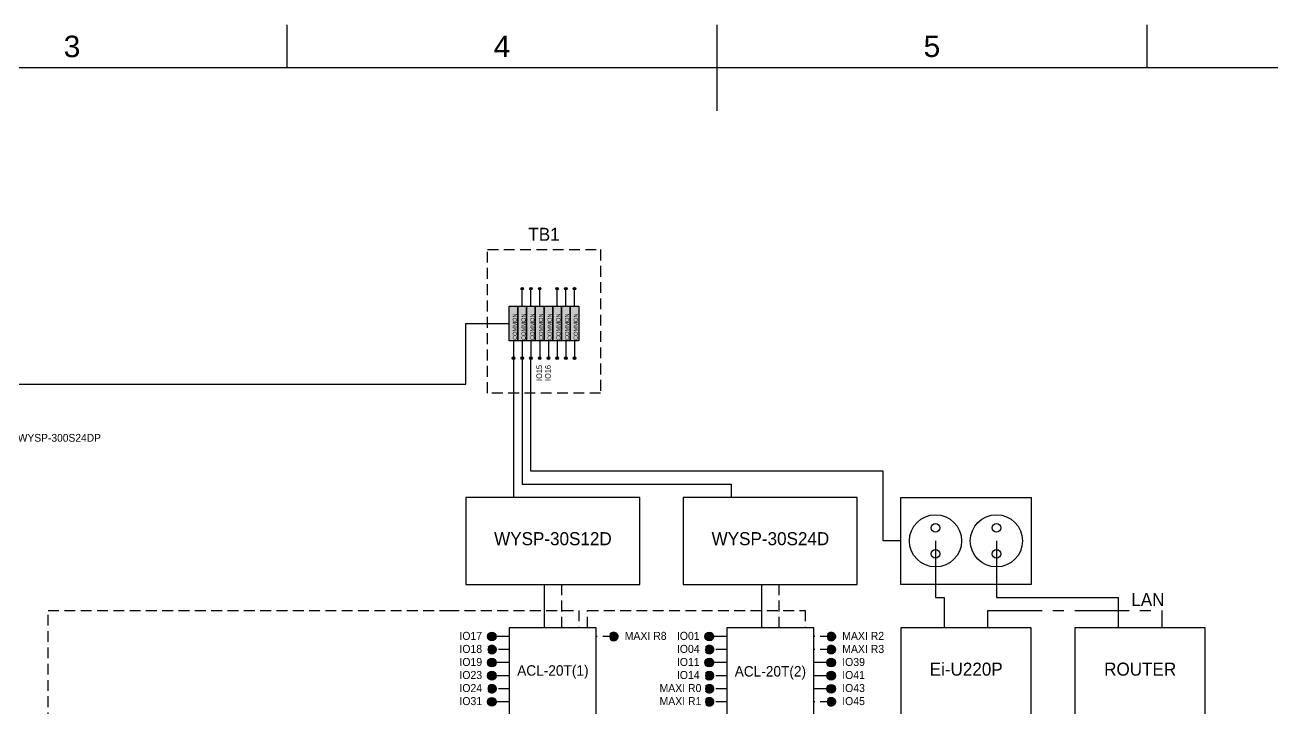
# Model space of a CAD drawing. Header units: millimetres. Extents: x 52 to 3850, y 79 to 1546.
# Drawn here: x 717 to 1433, y 1129 to 1522 of the extents above; entities that cross this region are included whole.
import ezdxf
from ezdxf.enums import TextEntityAlignment as Align

# ---------------------------------------------------------------- set-up
doc = ezdxf.new("R2010")
doc.units = ezdxf.units.MM
doc.header["$LTSCALE"] = 25
doc.linetypes.add('CENTER', pattern=[2, 1.25, -0.25, 0.25, -0.25])
doc.linetypes.add('HIDDEN', pattern=[0.375, 0.25, -0.125])
for name, color, linetype in [('00-Revision', 6, 'Continuous'), ('Power_12V', 50, 'Continuous'), ('Power_220V', 243, 'Continuous'), ('Power_24V', 40, 'Continuous'), ('Power_GND', 7, 'HIDDEN'), ('Wire_Communication', 140, 'CENTER')]:
    doc.layers.add(name, color=color, linetype=linetype)
for name, color, linetype, lineweight in [('BOM', 7, 'Continuous', 25), ('Border', 7, 'Continuous', 25), ('Terminal_Communication', 140, 'Continuous', 25), ('Terminal_Power', 1, 'Continuous', 25)]:
    doc.layers.add(name, color=color, linetype=linetype, lineweight=lineweight)
doc.styles.add('FusionTitle', font='arial.ttf')
doc.styles.add('STD', font='Gulim.ttf', dxfattribs={"height": 15})

# ---------------------------------------------------------------- blocks, each defined once
blk = doc.blocks.new('ISO_A3_SHEET')
at = {"layer": 'Border'}
for p, q in [((165, 292), (165, 287)), ((215, 292), (215, 282)), ((265, 292), (265, 287)), ((410, 287), (20, 287))]:
    blk.add_line(p, q, dxfattribs=at)
at = {"layer": 'Border', "style": 'FusionTitle'}
for s, p in [('3', (140, 289.5)), ('4', (190, 289.5)), ('5', (240, 289.5))]:
    blk.add_text(s, height=2.5, dxfattribs=at).set_placement(p, align=Align.MIDDLE)

msp = doc.modelspace()

# ---------------------------------------------------------------- hatches: boundary and pattern name
at = {"layer": 'Power_12V'}
h = msp.add_hatch(color=256, dxfattribs=at)
h.dxf.hatch_style = 1
h.paths.add_polyline_path([(1001.75, 1370, 1), (1003.25, 1370, 1)])
h = msp.add_hatch(color=256, dxfattribs=at)
h.dxf.hatch_style = 1
h.paths.add_polyline_path([(1006.75, 1370, 1), (1008.25, 1370, 1)])
h = msp.add_hatch(color=256, dxfattribs=at)
h.dxf.hatch_style = 1
h.paths.add_polyline_path([(1011.75, 1370, 1), (1013.25, 1370, 1)])
h = msp.add_hatch(color=256, dxfattribs=at)
h.dxf.hatch_style = 1
h.paths.add_polyline_path([(998.25, 1330, 1), (996.75, 1330, 1)])
h = msp.add_hatch(color=256, dxfattribs=at)
h.dxf.hatch_style = 1
h.paths.add_polyline_path([(1003.25, 1330, 1), (1001.75, 1330, 1)])
h = msp.add_hatch(color=256, dxfattribs=at)
h.dxf.hatch_style = 1
h.paths.add_polyline_path([(1008.25, 1330, 1), (1006.75, 1330, 1)])
h = msp.add_hatch(color=256, dxfattribs=at)
h.dxf.hatch_style = 1
h.paths.add_polyline_path([(1013.25, 1330, 1), (1011.75, 1330, 1)])
h = msp.add_hatch(color=256, dxfattribs=at)
h.dxf.hatch_style = 1
edge = h.paths.add_edge_path()
edge.add_arc((985, 1170), 2.5, 0, 360)
h = msp.add_hatch(color=256, dxfattribs=at)
h.dxf.hatch_style = 1
edge = h.paths.add_edge_path()
edge.add_arc((985, 1155), 2.5, 0, 360)
h = msp.add_hatch(color=256, dxfattribs=at)
h.dxf.hatch_style = 1
edge = h.paths.add_edge_path()
edge.add_arc((985, 1147.5), 2.5, 0, 360)
h = msp.add_hatch(color=256, dxfattribs=at)
h.dxf.hatch_style = 1
edge = h.paths.add_edge_path()
edge.add_arc((985, 1132.5), 2.5, 0, 360)
at = {"layer": 'Power_24V'}
h = msp.add_hatch(color=256, dxfattribs=at)
h.dxf.hatch_style = 1
edge = h.paths.add_edge_path()
edge.add_arc((1110, 1170), 2.5, 0, 360)
h = msp.add_hatch(color=256, dxfattribs=at)
h.dxf.hatch_style = 1
edge = h.paths.add_edge_path()
edge.add_arc((1110, 1155), 2.5, 0, 360)
h = msp.add_hatch(color=256, dxfattribs=at)
h.dxf.hatch_style = 1
edge = h.paths.add_edge_path()
edge.add_arc((1180, 1155), 2.5, 0, 360)
h = msp.add_hatch(color=256, dxfattribs=at)
h.dxf.hatch_style = 1
edge = h.paths.add_edge_path()
edge.add_arc((1180, 1147.5), 2.5, 0, 360)
h = msp.add_hatch(color=256, dxfattribs=at)
h.dxf.hatch_style = 1
edge = h.paths.add_edge_path()
edge.add_arc((1180, 1140), 2.5, 0, 360)
at = {"layer": 'Power_GND'}
h = msp.add_hatch(color=256, dxfattribs=at)
h.dxf.hatch_style = 1
edge = h.paths.add_edge_path()
edge.add_arc((1055, 1170), 2.5, 0, 360)
h = msp.add_hatch(color=256, dxfattribs=at)
h.dxf.hatch_style = 1
edge = h.paths.add_edge_path()
edge.add_arc((1180, 1170), 2.5, 0, 360)
h = msp.add_hatch(color=256, dxfattribs=at)
h.dxf.hatch_style = 1
edge = h.paths.add_edge_path()
edge.add_arc((985, 1162.5), 2.5, 0, 360)
h = msp.add_hatch(color=256, dxfattribs=at)
h.dxf.hatch_style = 1
edge = h.paths.add_edge_path()
edge.add_arc((1110, 1162.5), 2.5, 0, 360)
h = msp.add_hatch(color=256, dxfattribs=at)
h.dxf.hatch_style = 1
edge = h.paths.add_edge_path()
edge.add_arc((1180, 1162.5), 2.5, 0, 360)
h = msp.add_hatch(color=256, dxfattribs=at)
h.dxf.hatch_style = 1
edge = h.paths.add_edge_path()
edge.add_arc((1110, 1147.5), 2.5, 0, 360)
h = msp.add_hatch(color=256, dxfattribs=at)
h.dxf.hatch_style = 1
edge = h.paths.add_edge_path()
edge.add_arc((985, 1140), 2.5, 0, 360)
h = msp.add_hatch(color=256, dxfattribs=at)
h.dxf.hatch_style = 1
edge = h.paths.add_edge_path()
edge.add_arc((1110, 1140), 2.5, 0, 360)
h = msp.add_hatch(color=256, dxfattribs=at)
h.dxf.hatch_style = 1
edge = h.paths.add_edge_path()
edge.add_arc((1110, 1132.5), 2.5, 0, 360)
h = msp.add_hatch(color=256, dxfattribs=at)
h.dxf.hatch_style = 1
edge = h.paths.add_edge_path()
edge.add_arc((1180, 1132.5), 2.5, 0, 360)
at = {"layer": 'Terminal_Communication'}
h = msp.add_hatch(color=256, dxfattribs=at)
h.dxf.hatch_style = 1
h.paths.add_polyline_path([(1021.75, 1370, 1), (1023.25, 1370, 1)])
h = msp.add_hatch(color=256, dxfattribs=at)
h.dxf.hatch_style = 1
h.paths.add_polyline_path([(1026.75, 1370, 1), (1028.25, 1370, 1)])
h = msp.add_hatch(color=256, dxfattribs=at)
h.dxf.hatch_style = 1
h.paths.add_polyline_path([(1031.75, 1370, 1), (1033.25, 1370, 1)])
at = {"layer": 'Terminal_Communication', "transparency": 33554681}
h = msp.add_hatch(color=256, dxfattribs=at)
h.dxf.hatch_style = 1
h.paths.add_polyline_path([(1020, 1360), (1015, 1360), (1015, 1340), (1020, 1340)])
h = msp.add_hatch(color=256, dxfattribs=at)
h.dxf.hatch_style = 1
h.paths.add_polyline_path([(1025, 1360), (1020, 1360), (1020, 1340), (1025, 1340)])
h = msp.add_hatch(color=256, dxfattribs=at)
h.dxf.hatch_style = 1
h.paths.add_polyline_path([(1030, 1360), (1025, 1360), (1025, 1340), (1030, 1340)])
h = msp.add_hatch(color=256, dxfattribs=at)
h.dxf.hatch_style = 1
h.paths.add_polyline_path([(1035, 1360), (1030, 1360), (1030, 1340), (1035, 1340)])
at = {"layer": 'Terminal_Communication'}
h = msp.add_hatch(color=256, dxfattribs=at)
h.dxf.hatch_style = 1
h.paths.add_polyline_path([(1018.25, 1330, 1), (1016.75, 1330, 1)])
h = msp.add_hatch(color=256, dxfattribs=at)
h.dxf.hatch_style = 1
h.paths.add_polyline_path([(1023.25, 1330, 1), (1021.75, 1330, 1)])
h = msp.add_hatch(color=256, dxfattribs=at)
h.dxf.hatch_style = 1
h.paths.add_polyline_path([(1028.25, 1330, 1), (1026.75, 1330, 1)])
h = msp.add_hatch(color=256, dxfattribs=at)
h.dxf.hatch_style = 1
h.paths.add_polyline_path([(1033.25, 1330, 1), (1031.75, 1330, 1)])
at = {"layer": 'Terminal_Power'}
h = msp.add_hatch(color=256, dxfattribs=at)
h.dxf.hatch_style = 1
h.paths.add_polyline_path([(1000, 1360), (995, 1360), (995, 1340), (1000, 1340)])
h = msp.add_hatch(color=256, dxfattribs=at)
h.dxf.hatch_style = 1
h.paths.add_polyline_path([(1005, 1360), (1000, 1360), (1000, 1340), (1005, 1340)])
h = msp.add_hatch(color=256, dxfattribs=at)
h.dxf.hatch_style = 1
h.paths.add_polyline_path([(1010, 1360), (1005, 1360), (1005, 1340), (1010, 1340)])
h = msp.add_hatch(color=256, dxfattribs=at)
h.dxf.hatch_style = 1
h.paths.add_polyline_path([(1015, 1360), (1010, 1360), (1010, 1340), (1015, 1340)])

# ---------------------------------------------------------------- linework, layer by layer
at = {"layer": 'BOM', "linetype": 'HIDDEN'}
msp.add_lwpolyline([(982.5, 1392.5), (1047.5, 1392.5), (1047.5, 1310), (982.5, 1310)], close=True, dxfattribs=at)
at = {"layer": 'BOM'}
for points in [[(970, 1200), (1070, 1200), (1070, 1250), (970, 1250)], [(1095, 1200), (1195, 1200), (1195, 1250), (1095, 1250)], [(1220, 1250), (1295, 1250), (1295, 1200), (1220, 1200)], [(995, 1125), (1045, 1125), (1045, 1175), (995, 1175)], [(1120, 1125), (1170, 1125), (1170, 1175), (1120, 1175)], [(1220, 1125), (1295, 1125), (1295, 1175), (1220, 1175)], [(1320, 1125), (1395, 1125), (1395, 1175), (1320, 1175)]]:
    msp.add_lwpolyline(points, close=True, dxfattribs=at)
for centre, radius in [((1240, 1225), 15), ((1275, 1225), 15), ((1240, 1232.5), 2.5), ((1275, 1232.5), 2.5), ((1240, 1217.5), 2.5), ((1275, 1217.5), 2.5)]:
    msp.add_circle(centre, radius, dxfattribs=at)
at = {"layer": 'Power_12V'}
for p, q in [((1002.5, 1360), (1002.5, 1370)), ((1007.5, 1360), (1007.5, 1370)), ((1012.5, 1360), (1012.5, 1370)), ((997.5, 1340), (997.5, 1330)), ((1002.5, 1340), (1002.5, 1330)), ((1007.5, 1340), (1007.5, 1330)), ((1012.5, 1340), (1012.5, 1330)), ((1015, 1200), (1015, 1175)), ((995, 1170), (985, 1170)), ((995, 1155), (985, 1155)), ((995, 1147.5), (985, 1147.5)), ((995, 1132.5), (985, 1132.5))]:
    msp.add_line(p, q, dxfattribs=at)
for centre, radius in [((1002.5, 1370), 0.75), ((1007.5, 1370), 0.75), ((1012.5, 1370), 0.75), ((997.5, 1330), 0.75), ((1002.5, 1330), 0.75), ((1007.5, 1330), 0.75), ((1012.5, 1330), 0.75), ((985, 1170), 2.5), ((985, 1155), 2.5), ((985, 1147.5), 2.5), ((985, 1132.5), 2.5)]:
    msp.add_circle(centre, radius, dxfattribs=at)
at = {"layer": 'Power_220V'}
for p, q in [((970, 1315), (970, 1350)), ((970, 1350), (995, 1350)), ((997.5, 1330), (997.5, 1250)), ((1002.5, 1330), (1002.5, 1257.5)), ((1007.5, 1265), (1007.5, 1329.25)), ((515, 1315), (970, 1315)), ((1010, 1265), (1007.5, 1265)), ((1210, 1265), (1010, 1265)), ((1210, 1225), (1210, 1265)), ((1002.5, 1257.5), (1122.5, 1257.5)), ((1122.5, 1257.5), (1122.5, 1250)), ((1220, 1225), (1210, 1225)), ((1240, 1225), (1240, 1192.5)), ((1275, 1225), (1275, 1192.5)), ((1240, 1192.5), (1245, 1192.5)), ((1245, 1192.5), (1245, 1175)), ((1275, 1192.5), (1345, 1192.5)), ((1345, 1192.5), (1345, 1175))]:
    msp.add_line(p, q, dxfattribs=at)
at = {"layer": 'Power_24V'}
for p, q in [((1140, 1200), (1140, 1175)), ((1120, 1170), (1110, 1170)), ((1120, 1155), (1110, 1155)), ((1180, 1155), (1170, 1155)), ((1180, 1147.5), (1170, 1147.5)), ((1180, 1140), (1170, 1140))]:
    msp.add_line(p, q, dxfattribs=at)
for centre in [(1110, 1170), (1110, 1155), (1180, 1155), (1180, 1147.5), (1180, 1140)]:
    msp.add_circle(centre, 2.5, dxfattribs=at)
at = {"layer": 'Power_GND'}
for p, q in [((1025, 1200), (1025, 1175)), ((1150, 1200), (1150, 1175)), ((730, 970), (730, 1185)), ((730, 1185), (960, 1185)), ((960, 1185), (1035, 1185)), ((1035, 1185), (1035, 1175)), ((1040, 1175), (1040, 1185)), ((1040, 1185), (1165, 1185)), ((1165, 1185), (1165, 1175)), ((1055, 1170), (1045, 1170)), ((1180, 1170), (1170, 1170)), ((995, 1162.5), (985, 1162.5)), ((1120, 1162.5), (1110, 1162.5)), ((1180, 1162.5), (1170, 1162.5)), ((1120, 1147.5), (1110, 1147.5)), ((995, 1140), (985, 1140)), ((1120, 1140), (1110, 1140)), ((1120, 1132.5), (1110, 1132.5)), ((1180, 1132.5), (1170, 1132.5))]:
    msp.add_line(p, q, dxfattribs=at)
for centre in [(1055, 1170), (1180, 1170), (985, 1162.5), (1110, 1162.5), (1180, 1162.5), (1110, 1147.5), (985, 1140), (1110, 1140), (1110, 1132.5), (1180, 1132.5)]:
    msp.add_circle(centre, 2.5, dxfattribs=at)
at = {"layer": 'Terminal_Communication'}
for p, q in [((1022.5, 1360), (1022.5, 1370)), ((1027.5, 1360), (1027.5, 1370)), ((1032.5, 1360), (1032.5, 1370)), ((1017.5, 1340), (1017.5, 1330)), ((1022.5, 1340), (1022.5, 1330)), ((1027.5, 1340), (1027.5, 1330)), ((1032.5, 1340), (1032.5, 1330))]:
    msp.add_line(p, q, dxfattribs=at)
for points in [[(1015, 1360), (1020, 1360), (1020, 1340), (1015, 1340)], [(1020, 1360), (1025, 1360), (1025, 1340), (1020, 1340)], [(1025, 1360), (1030, 1360), (1030, 1340), (1025, 1340)], [(1030, 1360), (1035, 1360), (1035, 1340), (1030, 1340)]]:
    msp.add_lwpolyline(points, close=True, dxfattribs=at)
for centre in [(1022.5, 1370), (1027.5, 1370), (1032.5, 1370), (1017.5, 1330), (1022.5, 1330), (1027.5, 1330), (1032.5, 1330)]:
    msp.add_circle(centre, 0.75, dxfattribs=at)
at = {"layer": 'Terminal_Power'}
for points in [[(995, 1360), (1000, 1360), (1000, 1340), (995, 1340)], [(1000, 1360), (1005, 1360), (1005, 1340), (1000, 1340)], [(1005, 1360), (1010, 1360), (1010, 1340), (1005, 1340)], [(1010, 1360), (1015, 1360), (1015, 1340), (1010, 1340)]]:
    msp.add_lwpolyline(points, close=True, dxfattribs=at)
at = {"layer": 'Wire_Communication'}
for p, q in [((1270, 1175), (1270, 1185)), ((1270, 1185), (1370, 1185)), ((1370, 1185), (1370, 1175))]:
    msp.add_line(p, q, dxfattribs=at)

# ---------------------------------------------------------------- block references
at = {"layer": 'Border', "xscale": 4.942080000000001, "yscale": 4.942080000000001, "zscale": 4.942080000000001}
msp.add_blockref('ISO_A3_SHEET', (51.83, 78.52), dxfattribs=at)

# ---------------------------------------------------------------- texts
at = {"layer": '00-Revision', "color": 6, "insert": (593.5, 1286.48), "char_height": 4.5, "attachment_point": 1, "style": 'STD'}
msp.add_mtext_dynamic_manual_height_columns('Change the model from WYSP-300S12DP to WYSP-300S24DP', width=190.2521, gutter_width=22.5, heights=[0], dxfattribs=at)
at = {"layer": 'BOM', "attachment_point": 1, "style": 'STD'}
for s, width, gutter_width, heights, insert, char_height in [('\\pxqc;TB1', 65, 37.5, [0], (982.5, 1405), 7.5), ('\\pxqc;WYSP-30S12D', 65.2325, 37.5, [0], (987.5, 1230), 7.5), ('\\pxqc;WYSP-30S24D', 65.2325, 37.5, [0], (1112.5, 1230), 7.5), ('\\pxqc;Ei-U220P', 65.2325, 37.5, [0], (1225, 1155), 7.5), ('\\pxqc;ROUTER', 65.2325, 37.5, [0], (1325, 1155), 7.5), ('\\pxqc;ACL-20T(1)', 52.186, 30, [7.47], (994, 1153.5), 6), ('\\pxqc;ACL-20T(2)', 52.186, 30, [7.47], (1119, 1153), 6)]:
    msp.add_mtext_dynamic_manual_height_columns(s, width=width, gutter_width=gutter_width, heights=heights, dxfattribs=dict(at, insert=insert, char_height=char_height))
at = {"layer": 'Power_12V', "char_height": 4.599, "attachment_point": 1, "style": 'STD'}
for s, insert in [('IO17', (966.38, 1172.68)), ('IO19', (966.38, 1157.68)), ('IO23', (966.38, 1150.18)), ('IO31', (966.38, 1135.18))]:
    msp.add_mtext_dynamic_manual_height_columns(s, width=52.3693, gutter_width=22.99, heights=[0], dxfattribs=dict(at, insert=insert))
at = {"layer": 'Power_220V', "char_height": 3.219, "attachment_point": 1, "rotation": 90, "style": 'STD'}
for s, insert in [('IO15', (1010.62, 1316.97)), ('IO16', (1015.62, 1316.97))]:
    msp.add_mtext_dynamic_manual_height_columns(s, width=36.6585, gutter_width=16.1, heights=[0], dxfattribs=dict(at, insert=insert))
at = {"layer": 'Power_24V', "char_height": 4.599, "attachment_point": 1, "style": 'STD'}
for s, insert in [('IO01', (1091.38, 1172.68)), ('IO11', (1091.38, 1157.68)), ('IO39', (1186.38, 1157.68)), ('IO41', (1186.38, 1150.18)), ('IO43', (1186.38, 1142.68))]:
    msp.add_mtext_dynamic_manual_height_columns(s, width=52.3693, gutter_width=22.99, heights=[0], dxfattribs=dict(at, insert=insert))
at = {"layer": 'Power_GND', "char_height": 4.599, "attachment_point": 1, "style": 'STD'}
for s, insert in [('MAXI R8', (1061.38, 1172.68)), ('MAXI R2', (1186.38, 1172.68)), ('IO18', (966.38, 1165.18)), ('IO04', (1091.38, 1165.18)), ('MAXI R3', (1186.38, 1165.18)), ('IO14', (1091.38, 1150.18)), ('IO24', (966.38, 1142.68)), ('MAXI R0', (1081.38, 1142.68)), ('MAXI R1', (1081.38, 1135.18)), ('IO45', (1186.38, 1135.18))]:
    msp.add_mtext_dynamic_manual_height_columns(s, width=52.3693, gutter_width=22.99, heights=[0], dxfattribs=dict(at, insert=insert))
at = {"layer": 'Terminal_Communication', "color": 0, "style": 'STD'}
for p in [(1019.43, 1340.43), (1024.43, 1340.43), (1029.43, 1340.43), (1034.43, 1340.43)]:
    msp.add_text('COMMON', height=2.373, rotation=90, dxfattribs=at).set_placement(p)
at = {"layer": 'Terminal_Power', "color": 0, "style": 'STD'}
for p in [(999.43, 1340.43), (1004.43, 1340.43), (1009.43, 1340.43), (1014.43, 1340.43)]:
    msp.add_text('COMMON', height=2.373, rotation=90, dxfattribs=at).set_placement(p)
at = {"layer": 'Wire_Communication', "insert": (1352.5, 1195), "char_height": 7.5, "attachment_point": 1, "style": 'STD'}
msp.add_mtext_dynamic_manual_height_columns('\\pxql;LAN', width=65.2325, gutter_width=37.5, heights=[0], dxfattribs=at)

doc.saveas('drawing.dxf')
